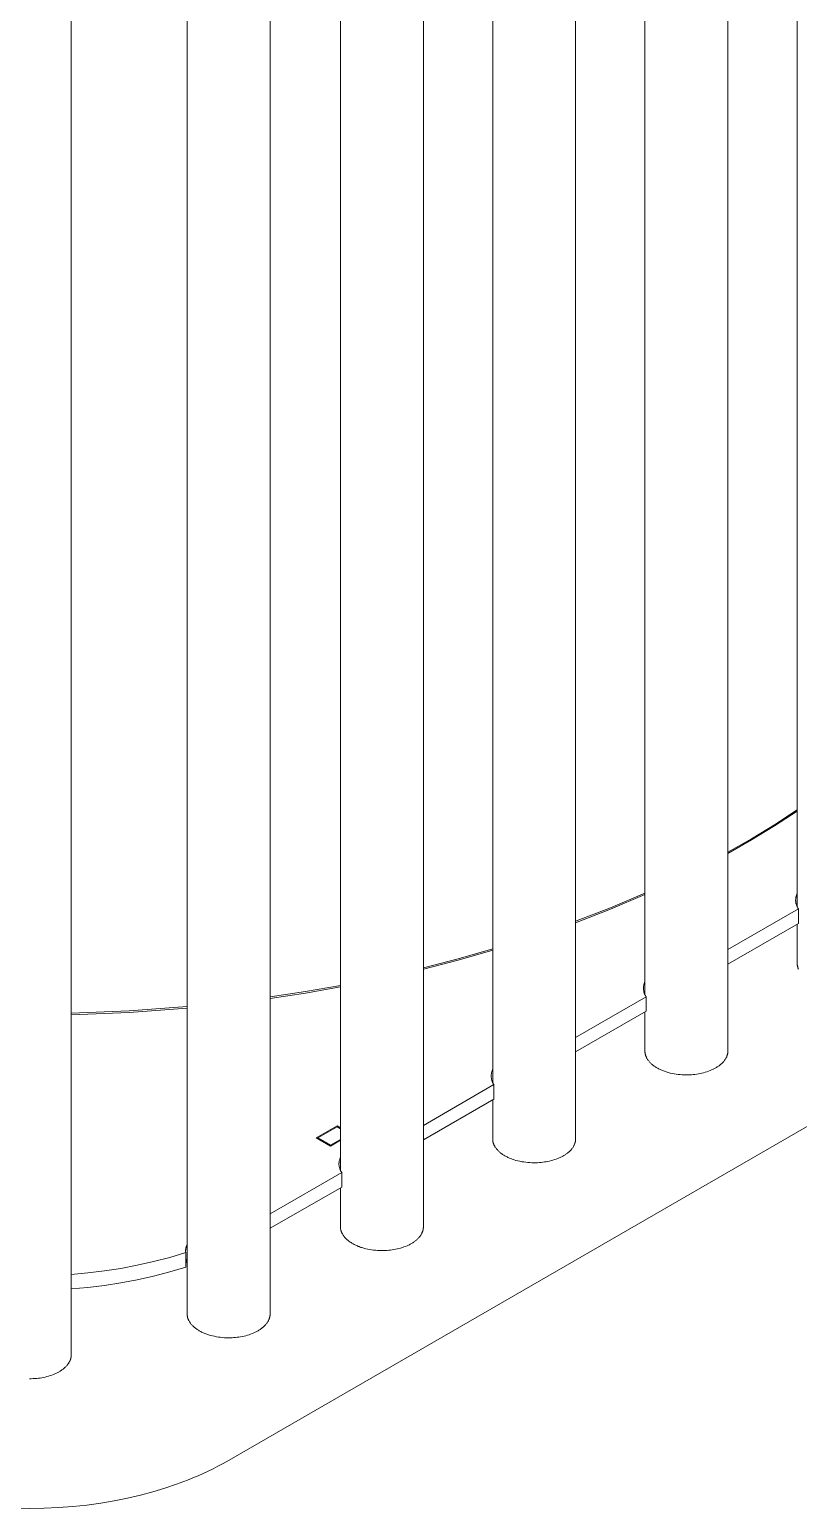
# Model space of a CAD drawing. Header units: millimetres. Extents: x 8434 to 10928, y 788 to 2545.
# Drawn here: x 10161.7 to 10270.6, y 1485.2 to 1694.9 of the extents above; entities that cross this region are included whole.
import ezdxf

# ---------------------------------------------------------------- set-up
doc = ezdxf.new("R2010")
doc.units = ezdxf.units.MM
doc.layers.add('ZANO_R', color=7, linetype='Continuous', lineweight=0)

msp = doc.modelspace()

# ---------------------------------------------------------------- linework, layer by layer
at = {"layer": 'ZANO_R'}
for p, q in [((10270.43, 1570.53), (10270.43, 2002.72)), ((10260.62, 1997.05), (10260.62, 1550.09)), ((10248.86, 1558.08), (10248.86, 1990.27)), ((10239.05, 1984.6), (10239.05, 1537.63)), ((10227.3, 1545.63), (10227.3, 1977.81)), ((10217.48, 1972.15), (10217.48, 1525.18)), ((10205.73, 1533.18), (10205.73, 1965.36)), ((10195.76, 1959.77), (10195.76, 1512.82)), ((10184.01, 1512.82), (10184.01, 1955.45)), ((10167.6, 1952.79), (10167.6, 1507.02)), ((10189.62, 1491.92), (10351.12, 1585.16)), ((10267.22, 1582.15), (10270.43, 1584.24)), ((10270.43, 1584.08), (10267.22, 1581.99)), ((10263.95, 1580.16), (10267.22, 1582.15)), ((10267.22, 1581.99), (10263.95, 1579.99)), ((10260.62, 1578.26), (10263.95, 1580.16)), ((10263.95, 1579.99), (10260.62, 1578.09)), ((10243.99, 1570.38), (10248.86, 1572.44)), ((10248.86, 1572.26), (10243.99, 1570.19)), ((10270.32, 1572.09), (10270.3, 1572.02)), ((10270.35, 1572.16), (10270.32, 1572.09)), ((10270.37, 1572.23), (10270.35, 1572.16)), ((10270.4, 1572.3), (10270.37, 1572.23)), ((10270.43, 1572.36), (10270.4, 1572.3)), ((10239.05, 1568.46), (10243.99, 1570.38)), ((10243.99, 1570.19), (10239.05, 1568.27)), ((10270.61, 1570.22), (10260.62, 1564.45)), ((10270.23, 1571.59), (10270.22, 1571.52)), ((10270.22, 1571.52), (10270.22, 1571.45)), ((10270.22, 1571.45), (10270.22, 1571.38)), ((10270.22, 1571.38), (10270.23, 1571.3)), ((10270.24, 1571.74), (10270.23, 1571.67)), ((10270.23, 1571.67), (10270.23, 1571.59)), ((10270.23, 1571.3), (10270.23, 1571.23)), ((10270.23, 1571.23), (10270.24, 1571.16)), ((10270.25, 1571.81), (10270.24, 1571.74)), ((10270.24, 1571.16), (10270.25, 1571.09)), ((10270.27, 1571.88), (10270.25, 1571.81)), ((10270.25, 1571.09), (10270.27, 1571.01)), ((10270.28, 1571.95), (10270.27, 1571.88)), ((10270.27, 1571.01), (10270.28, 1570.94)), ((10270.3, 1572.02), (10270.28, 1571.95)), ((10270.28, 1570.94), (10270.3, 1570.87)), ((10270.3, 1570.87), (10270.32, 1570.8)), ((10270.32, 1570.8), (10270.34, 1570.73)), ((10270.34, 1570.73), (10270.37, 1570.66)), ((10270.37, 1570.66), (10270.4, 1570.6)), ((10270.4, 1570.6), (10270.43, 1570.53)), ((10270.43, 1570.53), (10270.46, 1570.47)), ((10270.46, 1570.47), (10270.49, 1570.4)), ((10270.49, 1570.4), (10270.53, 1570.34)), ((10270.53, 1570.34), (10270.57, 1570.28)), ((10270.57, 1570.28), (10270.61, 1570.22)), ((10270.61, 1570.22), (10270.61, 1568.16)), ((10270.61, 1568.16), (10260.62, 1562.39)), ((10270.43, 1562.54), (10270.43, 1568.06)), ((10222.41, 1563.16), (10227.3, 1564.55)), ((10227.3, 1564.35), (10222.41, 1562.96)), ((10217.48, 1561.89), (10222.41, 1563.16)), ((10222.41, 1562.96), (10217.48, 1561.69)), ((10270.43, 1562.54), (10270.43, 1562.48)), ((10270.43, 1562.48), (10270.43, 1562.43)), ((10270.43, 1562.43), (10270.44, 1562.38)), ((10270.44, 1562.38), (10270.44, 1562.32)), ((10270.44, 1562.32), (10270.45, 1562.27)), ((10270.45, 1562.27), (10270.46, 1562.22)), ((10270.46, 1562.22), (10270.47, 1562.16)), ((10270.47, 1562.16), (10270.48, 1562.11)), ((10270.48, 1562.11), (10270.49, 1562.07)), ((10270.49, 1562.07), (10270.5, 1562.04)), ((10270.5, 1562.04), (10270.51, 1562)), ((10270.51, 1562), (10270.52, 1561.96)), ((10270.52, 1561.96), (10270.53, 1561.92)), ((10270.53, 1561.92), (10270.54, 1561.88)), ((10270.54, 1561.88), (10270.55, 1561.85)), ((10270.55, 1561.85), (10270.57, 1561.81)), ((10270.57, 1561.81), (10270.58, 1561.77)), ((10270.58, 1561.77), (10270.6, 1561.73)), ((10270.6, 1561.73), (10270.62, 1561.69)), ((10248.72, 1559.5), (10248.7, 1559.43)), ((10248.74, 1559.57), (10248.72, 1559.5)), ((10248.76, 1559.64), (10248.74, 1559.57)), ((10248.78, 1559.71), (10248.76, 1559.64)), ((10248.81, 1559.78), (10248.78, 1559.71)), ((10248.83, 1559.85), (10248.81, 1559.78)), ((10248.86, 1559.91), (10248.83, 1559.85)), ((10195.76, 1557.74), (10200.76, 1558.5)), ((10200.76, 1558.29), (10195.76, 1557.53)), ((10200.76, 1558.5), (10205.73, 1559.37)), ((10205.73, 1559.16), (10200.76, 1558.29)), ((10249.04, 1557.76), (10239.05, 1552)), ((10248.67, 1559.21), (10248.66, 1559.14)), ((10248.66, 1559.14), (10248.66, 1559.07)), ((10248.66, 1559.07), (10248.66, 1559)), ((10248.66, 1559), (10248.66, 1558.92)), ((10248.66, 1558.92), (10248.66, 1558.85)), ((10248.66, 1558.85), (10248.67, 1558.78)), ((10248.68, 1559.29), (10248.67, 1559.21)), ((10248.67, 1558.78), (10248.67, 1558.71)), ((10248.67, 1558.71), (10248.69, 1558.63)), ((10248.69, 1559.36), (10248.68, 1559.29)), ((10248.7, 1559.43), (10248.69, 1559.36)), ((10248.69, 1558.63), (10248.7, 1558.56)), ((10248.7, 1558.56), (10248.71, 1558.49)), ((10248.71, 1558.49), (10248.73, 1558.42)), ((10248.73, 1558.42), (10248.75, 1558.35)), ((10248.75, 1558.35), (10248.78, 1558.28)), ((10248.78, 1558.28), (10248.8, 1558.21)), ((10248.8, 1558.21), (10248.83, 1558.15)), ((10248.83, 1558.15), (10248.86, 1558.08)), ((10248.86, 1558.08), (10248.89, 1558.01)), ((10248.89, 1558.01), (10248.93, 1557.95)), ((10248.93, 1557.95), (10248.96, 1557.89)), ((10248.96, 1557.89), (10249, 1557.82)), ((10249, 1557.82), (10249.04, 1557.76)), ((10249.04, 1557.76), (10249.04, 1555.71)), ((10167.6, 1555.43), (10175.81, 1555.77)), ((10175.81, 1555.56), (10167.6, 1555.22)), ((10175.81, 1555.77), (10184.01, 1556.37)), ((10184.01, 1556.16), (10175.81, 1555.56)), ((10249.04, 1555.71), (10239.05, 1549.94)), ((10248.86, 1550.09), (10248.86, 1555.6)), ((10248.86, 1550.09), (10248.86, 1550.03)), ((10248.86, 1550.03), (10248.87, 1549.98)), ((10248.87, 1549.98), (10248.87, 1549.92)), ((10248.87, 1549.92), (10248.88, 1549.87)), ((10248.88, 1549.87), (10248.88, 1549.82)), ((10248.88, 1549.82), (10248.89, 1549.76)), ((10248.89, 1549.76), (10248.9, 1549.71)), ((10248.9, 1549.71), (10248.91, 1549.66)), ((10248.91, 1549.66), (10248.92, 1549.62)), ((10248.92, 1549.62), (10248.93, 1549.58)), ((10248.93, 1549.58), (10248.94, 1549.55)), ((10248.94, 1549.55), (10248.95, 1549.51)), ((10248.95, 1549.51), (10248.96, 1549.47)), ((10248.96, 1549.47), (10248.97, 1549.43)), ((10248.97, 1549.43), (10248.99, 1549.39)), ((10248.99, 1549.39), (10249, 1549.36)), ((10249, 1549.36), (10249.02, 1549.32)), ((10249.02, 1549.32), (10249.03, 1549.28)), ((10249.03, 1549.28), (10249.05, 1549.24)), ((10249.05, 1549.24), (10249.07, 1549.2)), ((10249.07, 1549.2), (10249.08, 1549.17)), ((10249.08, 1549.17), (10249.1, 1549.13)), ((10249.1, 1549.13), (10249.14, 1549.05)), ((10249.14, 1549.05), (10249.19, 1548.98)), ((10260.25, 1548.9), (10260.3, 1548.98)), ((10260.3, 1548.98), (10260.34, 1549.05)), ((10260.34, 1549.05), (10260.38, 1549.13)), ((10260.38, 1549.13), (10260.42, 1549.2)), ((10260.42, 1549.2), (10260.45, 1549.27)), ((10260.45, 1549.27), (10260.46, 1549.31)), ((10260.46, 1549.31), (10260.48, 1549.35)), ((10260.48, 1549.35), (10260.49, 1549.39)), ((10260.49, 1549.39), (10260.51, 1549.42)), ((10260.51, 1549.42), (10260.52, 1549.46)), ((10260.52, 1549.46), (10260.53, 1549.5)), ((10260.53, 1549.5), (10260.54, 1549.54)), ((10260.54, 1549.54), (10260.55, 1549.57)), ((10260.55, 1549.57), (10260.56, 1549.61)), ((10260.56, 1549.61), (10260.57, 1549.65)), ((10260.57, 1549.65), (10260.58, 1549.68)), ((10260.58, 1549.68), (10260.59, 1549.72)), ((10260.59, 1549.76), (10260.6, 1549.79)), ((10260.59, 1549.72), (10260.59, 1549.76)), ((10260.6, 1549.83), (10260.61, 1549.87)), ((10260.6, 1549.79), (10260.6, 1549.83)), ((10260.61, 1549.94), (10260.62, 1549.98)), ((10260.61, 1549.9), (10260.61, 1549.94)), ((10260.61, 1549.87), (10260.61, 1549.9)), ((10260.62, 1550.05), (10260.62, 1550.09)), ((10260.62, 1550.01), (10260.62, 1550.05)), ((10260.62, 1549.98), (10260.62, 1550.01)), ((10227.12, 1546.91), (10227.11, 1546.83)), ((10227.13, 1546.98), (10227.12, 1546.91)), ((10227.15, 1547.05), (10227.13, 1546.98)), ((10227.17, 1547.12), (10227.15, 1547.05)), ((10227.19, 1547.19), (10227.17, 1547.12)), ((10227.21, 1547.26), (10227.19, 1547.19)), ((10227.24, 1547.33), (10227.21, 1547.26)), ((10227.27, 1547.39), (10227.24, 1547.33)), ((10227.3, 1547.46), (10227.27, 1547.39)), ((10249.19, 1548.98), (10249.23, 1548.9)), ((10249.23, 1548.9), (10249.29, 1548.82)), ((10249.29, 1548.82), (10249.34, 1548.75)), ((10249.34, 1548.75), (10249.4, 1548.67)), ((10249.4, 1548.67), (10249.46, 1548.6)), ((10249.46, 1548.6), (10249.52, 1548.52)), ((10249.52, 1548.52), (10249.59, 1548.45)), ((10249.59, 1548.45), (10249.66, 1548.38)), ((10249.66, 1548.38), (10249.74, 1548.3)), ((10249.74, 1548.3), (10249.82, 1548.23)), ((10249.82, 1548.23), (10249.9, 1548.16)), ((10249.9, 1548.16), (10249.99, 1548.09)), ((10249.99, 1548.09), (10250.08, 1548.02)), ((10250.08, 1548.02), (10250.17, 1547.95)), ((10250.17, 1547.95), (10250.27, 1547.89)), ((10250.27, 1547.89), (10250.37, 1547.82)), ((10250.37, 1547.82), (10250.47, 1547.76)), ((10250.47, 1547.76), (10250.57, 1547.69)), ((10250.57, 1547.69), (10250.68, 1547.63)), ((10250.68, 1547.63), (10250.79, 1547.57)), ((10250.79, 1547.57), (10250.91, 1547.51)), ((10250.91, 1547.51), (10251.02, 1547.46)), ((10251.02, 1547.46), (10251.14, 1547.4)), ((10251.14, 1547.4), (10251.26, 1547.35)), ((10251.26, 1547.35), (10251.39, 1547.3)), ((10251.39, 1547.3), (10251.51, 1547.25)), ((10251.51, 1547.25), (10251.64, 1547.2)), ((10251.64, 1547.2), (10251.77, 1547.16)), ((10251.77, 1547.16), (10251.9, 1547.11)), ((10251.9, 1547.11), (10252.17, 1547.03)), ((10252.17, 1547.03), (10252.44, 1546.96)), ((10252.44, 1546.96), (10252.72, 1546.9)), ((10252.72, 1546.9), (10253, 1546.84)), ((10256.44, 1546.84), (10256.68, 1546.88)), ((10256.68, 1546.88), (10256.92, 1546.93)), ((10256.92, 1546.93), (10257.16, 1546.99)), ((10257.16, 1546.99), (10257.4, 1547.06)), ((10257.4, 1547.06), (10257.63, 1547.13)), ((10257.63, 1547.13), (10257.86, 1547.21)), ((10257.86, 1547.21), (10258.09, 1547.3)), ((10258.09, 1547.3), (10258.31, 1547.39)), ((10258.31, 1547.39), (10258.42, 1547.44)), ((10258.42, 1547.44), (10258.52, 1547.49)), ((10258.52, 1547.49), (10258.63, 1547.54)), ((10258.63, 1547.54), (10258.73, 1547.59)), ((10258.73, 1547.59), (10258.83, 1547.65)), ((10258.83, 1547.65), (10258.93, 1547.7)), ((10258.93, 1547.7), (10259.02, 1547.76)), ((10259.02, 1547.76), (10259.12, 1547.82)), ((10259.12, 1547.82), (10259.21, 1547.88)), ((10259.21, 1547.88), (10259.3, 1547.94)), ((10259.3, 1547.94), (10259.38, 1548)), ((10259.38, 1548), (10259.47, 1548.07)), ((10259.47, 1548.07), (10259.55, 1548.13)), ((10259.55, 1548.13), (10259.63, 1548.2)), ((10259.63, 1548.2), (10259.7, 1548.27)), ((10259.7, 1548.27), (10259.78, 1548.33)), ((10259.78, 1548.33), (10259.85, 1548.4)), ((10259.85, 1548.4), (10259.91, 1548.47)), ((10259.91, 1548.47), (10259.98, 1548.54)), ((10259.98, 1548.54), (10260.04, 1548.61)), ((10260.04, 1548.61), (10260.1, 1548.69)), ((10260.1, 1548.69), (10260.15, 1548.76)), ((10260.15, 1548.76), (10260.2, 1548.83)), ((10260.2, 1548.83), (10260.25, 1548.9)), ((10227.47, 1545.31), (10217.48, 1539.54)), ((10227.1, 1546.76), (10227.09, 1546.69)), ((10227.09, 1546.69), (10227.09, 1546.62)), ((10227.09, 1546.62), (10227.09, 1546.54)), ((10227.09, 1546.54), (10227.09, 1546.47)), ((10227.09, 1546.47), (10227.09, 1546.4)), ((10227.09, 1546.4), (10227.1, 1546.33)), ((10227.11, 1546.83), (10227.1, 1546.76)), ((10227.1, 1546.33), (10227.11, 1546.25)), ((10227.11, 1546.25), (10227.12, 1546.18)), ((10227.12, 1546.18), (10227.13, 1546.11)), ((10227.13, 1546.11), (10227.15, 1546.04)), ((10227.15, 1546.04), (10227.17, 1545.97)), ((10227.17, 1545.97), (10227.19, 1545.9)), ((10227.19, 1545.9), (10227.21, 1545.83)), ((10227.21, 1545.83), (10227.23, 1545.76)), ((10227.23, 1545.76), (10227.26, 1545.69)), ((10227.26, 1545.69), (10227.29, 1545.63)), ((10227.29, 1545.63), (10227.32, 1545.56)), ((10227.32, 1545.56), (10227.36, 1545.5)), ((10227.36, 1545.5), (10227.39, 1545.43)), ((10227.39, 1545.43), (10227.43, 1545.37)), ((10227.43, 1545.37), (10227.47, 1545.31)), ((10227.47, 1545.31), (10227.47, 1543.25)), ((10253, 1546.84), (10253.28, 1546.8)), ((10253.28, 1546.8), (10253.57, 1546.76)), ((10253.57, 1546.76), (10253.85, 1546.73)), ((10253.85, 1546.73), (10254.13, 1546.71)), ((10254.13, 1546.71), (10254.41, 1546.7)), ((10254.41, 1546.7), (10254.68, 1546.69)), ((10254.68, 1546.69), (10254.96, 1546.69)), ((10254.96, 1546.69), (10255.22, 1546.7)), ((10255.22, 1546.7), (10255.48, 1546.72)), ((10255.48, 1546.72), (10255.72, 1546.74)), ((10255.72, 1546.74), (10255.96, 1546.77)), ((10255.96, 1546.77), (10256.2, 1546.8)), ((10256.2, 1546.8), (10256.44, 1546.84)), ((10227.47, 1543.25), (10217.48, 1537.49)), ((10227.3, 1537.63), (10227.3, 1543.15)), ((10205.25, 1539.48), (10202.28, 1537.76)), ((10202.52, 1537.76), (10205.25, 1539.34)), ((10205.25, 1539.48), (10205.25, 1539.34)), ((10205.73, 1539.2), (10205.25, 1539.48)), ((10205.25, 1539.34), (10205.73, 1539.06)), ((10202.28, 1537.76), (10204.3, 1536.6)), ((10202.52, 1537.76), (10204.3, 1536.73)), ((10202.52, 1537.62), (10202.52, 1537.76)), ((10204.3, 1536.73), (10205.73, 1537.56)), ((10204.3, 1536.6), (10205.73, 1537.42)), ((10204.3, 1536.6), (10204.3, 1536.73)), ((10227.3, 1537.63), (10227.3, 1537.58)), ((10227.3, 1537.58), (10227.3, 1537.53)), ((10227.3, 1537.53), (10227.3, 1537.47)), ((10227.3, 1537.47), (10227.31, 1537.42)), ((10227.31, 1537.42), (10227.31, 1537.36)), ((10227.31, 1537.36), (10227.32, 1537.31)), ((10227.32, 1537.31), (10227.33, 1537.26)), ((10227.33, 1537.26), (10227.34, 1537.21)), ((10227.34, 1537.21), (10227.35, 1537.17)), ((10227.35, 1537.17), (10227.36, 1537.13)), ((10227.36, 1537.13), (10227.37, 1537.09)), ((10227.37, 1537.09), (10227.38, 1537.06)), ((10227.38, 1537.06), (10227.39, 1537.02)), ((10227.39, 1537.02), (10227.41, 1536.98)), ((10227.41, 1536.98), (10227.42, 1536.94)), ((10227.42, 1536.94), (10227.43, 1536.9)), ((10227.43, 1536.9), (10227.45, 1536.87)), ((10227.45, 1536.87), (10227.46, 1536.83)), ((10227.46, 1536.83), (10227.48, 1536.79)), ((10227.48, 1536.79), (10227.5, 1536.75)), ((10227.5, 1536.75), (10227.52, 1536.71)), ((10227.52, 1536.71), (10227.53, 1536.68)), ((10227.53, 1536.68), (10227.58, 1536.6)), ((10227.58, 1536.6), (10227.62, 1536.52)), ((10227.62, 1536.52), (10227.67, 1536.45)), ((10227.67, 1536.45), (10227.72, 1536.37)), ((10238.64, 1536.38), (10238.68, 1536.45)), ((10238.68, 1536.45), (10238.73, 1536.53)), ((10238.73, 1536.53), (10238.77, 1536.6)), ((10238.77, 1536.6), (10238.81, 1536.67)), ((10238.81, 1536.67), (10238.85, 1536.75)), ((10238.85, 1536.75), (10238.88, 1536.82)), ((10238.88, 1536.82), (10238.9, 1536.86)), ((10238.9, 1536.86), (10238.91, 1536.9)), ((10238.91, 1536.9), (10238.93, 1536.93)), ((10238.93, 1536.93), (10238.94, 1536.97)), ((10238.94, 1536.97), (10238.95, 1537.01)), ((10238.95, 1537.01), (10238.96, 1537.05)), ((10238.96, 1537.05), (10238.97, 1537.08)), ((10238.97, 1537.08), (10238.98, 1537.12)), ((10238.98, 1537.12), (10238.99, 1537.16)), ((10238.99, 1537.16), (10239, 1537.19)), ((10239, 1537.19), (10239.01, 1537.23)), ((10239.01, 1537.23), (10239.02, 1537.27)), ((10239.02, 1537.31), (10239.03, 1537.34)), ((10239.02, 1537.27), (10239.02, 1537.31)), ((10239.03, 1537.34), (10239.04, 1537.38)), ((10239.04, 1537.45), (10239.05, 1537.49)), ((10239.04, 1537.42), (10239.04, 1537.45)), ((10239.04, 1537.38), (10239.04, 1537.42)), ((10239.05, 1537.6), (10239.05, 1537.63)), ((10239.05, 1537.56), (10239.05, 1537.6)), ((10239.05, 1537.52), (10239.05, 1537.56)), ((10239.05, 1537.49), (10239.05, 1537.52)), ((10205.54, 1534.38), (10205.53, 1534.31)), ((10205.53, 1534.31), (10205.53, 1534.24)), ((10205.55, 1534.45), (10205.54, 1534.38)), ((10205.57, 1534.53), (10205.55, 1534.45)), ((10205.58, 1534.6), (10205.57, 1534.53)), ((10205.6, 1534.67), (10205.58, 1534.6)), ((10205.62, 1534.74), (10205.6, 1534.67)), ((10205.64, 1534.81), (10205.62, 1534.74)), ((10205.67, 1534.88), (10205.64, 1534.81)), ((10205.7, 1534.94), (10205.67, 1534.88)), ((10205.73, 1535.01), (10205.7, 1534.94)), ((10227.72, 1536.37), (10227.77, 1536.3)), ((10227.77, 1536.3), (10227.83, 1536.22)), ((10227.83, 1536.22), (10227.89, 1536.15)), ((10227.89, 1536.15), (10227.96, 1536.07)), ((10227.96, 1536.07), (10228.03, 1536)), ((10228.03, 1536), (10228.1, 1535.92)), ((10228.1, 1535.92), (10228.17, 1535.85)), ((10228.17, 1535.85), (10228.25, 1535.78)), ((10228.25, 1535.78), (10228.33, 1535.71)), ((10228.33, 1535.71), (10228.42, 1535.64)), ((10228.42, 1535.64), (10228.51, 1535.57)), ((10228.51, 1535.57), (10228.6, 1535.5)), ((10228.6, 1535.5), (10228.7, 1535.43)), ((10228.7, 1535.43), (10228.8, 1535.37)), ((10228.8, 1535.37), (10228.9, 1535.3)), ((10228.9, 1535.3), (10229.01, 1535.24)), ((10229.01, 1535.24), (10229.11, 1535.18)), ((10229.11, 1535.18), (10229.23, 1535.12)), ((10229.23, 1535.12), (10229.34, 1535.06)), ((10229.34, 1535.06), (10229.46, 1535.01)), ((10229.46, 1535.01), (10229.57, 1534.95)), ((10229.57, 1534.95), (10229.7, 1534.9)), ((10229.7, 1534.9), (10229.82, 1534.85)), ((10229.82, 1534.85), (10229.95, 1534.8)), ((10229.95, 1534.8), (10230.07, 1534.75)), ((10230.07, 1534.75), (10230.2, 1534.7)), ((10230.2, 1534.7), (10230.34, 1534.66)), ((10230.34, 1534.66), (10230.6, 1534.58)), ((10230.6, 1534.58), (10230.88, 1534.51)), ((10230.88, 1534.51), (10231.15, 1534.45)), ((10231.15, 1534.45), (10231.43, 1534.39)), ((10231.43, 1534.39), (10231.72, 1534.35)), ((10231.72, 1534.35), (10232, 1534.31)), ((10232, 1534.31), (10232.28, 1534.28)), ((10234.15, 1534.29), (10234.39, 1534.31)), ((10234.39, 1534.31), (10234.63, 1534.35)), ((10234.63, 1534.35), (10234.87, 1534.38)), ((10234.87, 1534.38), (10235.11, 1534.43)), ((10235.11, 1534.43), (10235.35, 1534.48)), ((10235.35, 1534.48), (10235.59, 1534.54)), ((10235.59, 1534.54), (10235.83, 1534.61)), ((10235.83, 1534.61), (10236.06, 1534.68)), ((10236.06, 1534.68), (10236.29, 1534.76)), ((10236.29, 1534.76), (10236.52, 1534.84)), ((10236.52, 1534.84), (10236.74, 1534.94)), ((10236.74, 1534.94), (10236.85, 1534.98)), ((10236.85, 1534.98), (10236.95, 1535.03)), ((10236.95, 1535.03), (10237.06, 1535.09)), ((10237.06, 1535.09), (10237.16, 1535.14)), ((10237.16, 1535.14), (10237.26, 1535.19)), ((10237.26, 1535.19), (10237.36, 1535.25)), ((10237.36, 1535.25), (10237.46, 1535.31)), ((10237.46, 1535.31), (10237.55, 1535.37)), ((10237.55, 1535.37), (10237.64, 1535.43)), ((10237.64, 1535.43), (10237.73, 1535.49)), ((10237.73, 1535.49), (10237.82, 1535.55)), ((10237.82, 1535.55), (10237.9, 1535.62)), ((10237.9, 1535.62), (10237.98, 1535.68)), ((10237.98, 1535.68), (10238.06, 1535.75)), ((10238.06, 1535.75), (10238.14, 1535.81)), ((10238.14, 1535.81), (10238.21, 1535.88)), ((10238.21, 1535.88), (10238.28, 1535.95)), ((10238.28, 1535.95), (10238.35, 1536.02)), ((10238.35, 1536.02), (10238.41, 1536.09)), ((10238.41, 1536.09), (10238.47, 1536.16)), ((10238.47, 1536.16), (10238.53, 1536.23)), ((10238.53, 1536.23), (10238.58, 1536.31)), ((10238.58, 1536.31), (10238.64, 1536.38)), ((10205.91, 1532.86), (10195.76, 1527)), ((10205.53, 1534.24), (10205.52, 1534.17)), ((10205.52, 1534.17), (10205.52, 1534.09)), ((10205.52, 1534.09), (10205.52, 1534.02)), ((10205.52, 1534.02), (10205.52, 1533.95)), ((10205.52, 1533.95), (10205.53, 1533.87)), ((10205.53, 1533.87), (10205.54, 1533.8)), ((10205.54, 1533.8), (10205.55, 1533.73)), ((10205.55, 1533.73), (10205.56, 1533.66)), ((10205.56, 1533.66), (10205.58, 1533.59)), ((10205.58, 1533.59), (10205.6, 1533.52)), ((10205.6, 1533.52), (10205.62, 1533.45)), ((10205.62, 1533.45), (10205.64, 1533.38)), ((10205.64, 1533.38), (10205.67, 1533.31)), ((10205.67, 1533.31), (10205.69, 1533.24)), ((10205.69, 1533.24), (10205.72, 1533.17)), ((10205.72, 1533.17), (10205.76, 1533.11)), ((10205.76, 1533.11), (10205.79, 1533.04)), ((10205.79, 1533.04), (10205.83, 1532.98)), ((10205.83, 1532.98), (10205.87, 1532.92)), ((10205.87, 1532.92), (10205.91, 1532.86)), ((10205.91, 1532.86), (10205.91, 1530.8)), ((10232.28, 1534.28), (10232.56, 1534.26)), ((10232.56, 1534.26), (10232.84, 1534.25)), ((10232.84, 1534.25), (10233.12, 1534.24)), ((10233.12, 1534.24), (10233.39, 1534.24)), ((10233.39, 1534.24), (10233.65, 1534.25)), ((10233.65, 1534.25), (10233.91, 1534.27)), ((10233.91, 1534.27), (10234.15, 1534.29)), ((10205.91, 1530.8), (10195.76, 1524.95)), ((10205.73, 1525.18), (10205.73, 1530.7)), ((10205.73, 1525.18), (10205.73, 1525.13)), ((10205.73, 1525.13), (10205.73, 1525.07)), ((10205.73, 1525.07), (10205.74, 1525.02)), ((10205.74, 1525.02), (10205.74, 1524.97)), ((10205.74, 1524.97), (10205.75, 1524.91)), ((10205.75, 1524.91), (10205.76, 1524.86)), ((10205.76, 1524.86), (10205.76, 1524.81)), ((10205.76, 1524.81), (10205.78, 1524.75)), ((10205.78, 1524.75), (10205.78, 1524.72)), ((10205.78, 1524.72), (10205.79, 1524.68)), ((10205.79, 1524.68), (10205.8, 1524.64)), ((10205.8, 1524.64), (10205.81, 1524.6)), ((10205.81, 1524.6), (10205.83, 1524.57)), ((10205.83, 1524.57), (10205.84, 1524.53)), ((10205.84, 1524.53), (10205.85, 1524.49)), ((10205.85, 1524.49), (10205.87, 1524.45)), ((10205.87, 1524.45), (10205.88, 1524.41)), ((10205.88, 1524.41), (10205.9, 1524.38)), ((10205.9, 1524.38), (10205.91, 1524.34)), ((10205.91, 1524.34), (10205.93, 1524.3)), ((10205.93, 1524.3), (10205.95, 1524.26)), ((10205.95, 1524.26), (10205.97, 1524.22)), ((10205.97, 1524.22), (10206.01, 1524.15)), ((10206.01, 1524.15), (10206.05, 1524.07)), ((10206.05, 1524.07), (10206.1, 1524)), ((10206.1, 1524), (10206.15, 1523.92)), ((10206.15, 1523.92), (10206.2, 1523.84)), ((10206.2, 1523.84), (10206.26, 1523.77)), ((10216.96, 1523.78), (10217.02, 1523.85)), ((10217.02, 1523.85), (10217.07, 1523.93)), ((10217.07, 1523.93), (10217.12, 1524)), ((10217.12, 1524), (10217.16, 1524.07)), ((10217.16, 1524.07), (10217.2, 1524.15)), ((10217.2, 1524.15), (10217.24, 1524.22)), ((10217.24, 1524.22), (10217.28, 1524.3)), ((10217.28, 1524.3), (10217.31, 1524.37)), ((10217.31, 1524.37), (10217.33, 1524.41)), ((10217.33, 1524.41), (10217.34, 1524.45)), ((10217.34, 1524.45), (10217.36, 1524.48)), ((10217.36, 1524.48), (10217.37, 1524.52)), ((10217.37, 1524.52), (10217.38, 1524.56)), ((10217.38, 1524.56), (10217.4, 1524.59)), ((10217.4, 1524.59), (10217.41, 1524.63)), ((10217.41, 1524.63), (10217.42, 1524.67)), ((10217.42, 1524.67), (10217.43, 1524.71)), ((10217.43, 1524.74), (10217.44, 1524.78)), ((10217.43, 1524.71), (10217.43, 1524.74)), ((10217.44, 1524.78), (10217.45, 1524.82)), ((10217.45, 1524.82), (10217.46, 1524.85)), ((10217.46, 1524.89), (10217.47, 1524.93)), ((10217.46, 1524.85), (10217.46, 1524.89)), ((10217.47, 1524.96), (10217.48, 1525)), ((10217.47, 1524.93), (10217.47, 1524.96)), ((10217.48, 1525.15), (10217.48, 1525.18)), ((10217.48, 1525.11), (10217.48, 1525.15)), ((10217.48, 1525.07), (10217.48, 1525.11)), ((10217.48, 1525.04), (10217.48, 1525.07)), ((10217.48, 1525), (10217.48, 1525.04)), ((10183.81, 1521.95), (10183.8, 1521.88)), ((10183.8, 1521.88), (10183.8, 1521.8)), ((10183.8, 1521.8), (10183.8, 1521.73)), ((10183.8, 1521.73), (10183.8, 1521.66)), ((10183.82, 1522.02), (10183.81, 1521.95)), ((10183.83, 1522.09), (10183.82, 1522.02)), ((10183.84, 1522.17), (10183.83, 1522.09)), ((10183.86, 1522.24), (10183.84, 1522.17)), ((10183.88, 1522.31), (10183.86, 1522.24)), ((10183.9, 1522.38), (10183.88, 1522.31)), ((10183.92, 1522.45), (10183.9, 1522.38)), ((10183.95, 1522.52), (10183.92, 1522.45)), ((10183.98, 1522.58), (10183.95, 1522.52)), ((10184.01, 1522.65), (10183.98, 1522.58)), ((10206.26, 1523.77), (10206.32, 1523.69)), ((10206.32, 1523.69), (10206.39, 1523.62)), ((10206.39, 1523.62), (10206.46, 1523.54)), ((10206.46, 1523.54), (10206.53, 1523.47)), ((10206.53, 1523.47), (10206.61, 1523.4)), ((10206.61, 1523.4), (10206.68, 1523.33)), ((10206.68, 1523.33), (10206.77, 1523.26)), ((10206.77, 1523.26), (10206.85, 1523.19)), ((10206.85, 1523.19), (10206.94, 1523.12)), ((10206.94, 1523.12), (10207.04, 1523.05)), ((10207.04, 1523.05), (10207.13, 1522.98)), ((10207.13, 1522.98), (10207.23, 1522.92)), ((10207.23, 1522.92), (10207.33, 1522.85)), ((10207.33, 1522.85), (10207.44, 1522.79)), ((10207.44, 1522.79), (10207.55, 1522.73)), ((10207.55, 1522.73), (10207.66, 1522.67)), ((10207.66, 1522.67), (10207.77, 1522.61)), ((10207.77, 1522.61), (10207.89, 1522.55)), ((10207.89, 1522.55), (10208.01, 1522.5)), ((10208.01, 1522.5), (10208.13, 1522.45)), ((10208.13, 1522.45), (10208.25, 1522.39)), ((10208.25, 1522.39), (10208.38, 1522.35)), ((10208.38, 1522.35), (10208.51, 1522.3)), ((10208.51, 1522.3), (10208.64, 1522.25)), ((10208.64, 1522.25), (10208.77, 1522.21)), ((10208.77, 1522.21), (10209.04, 1522.13)), ((10209.04, 1522.13), (10209.31, 1522.06)), ((10209.31, 1522.06), (10209.59, 1521.99)), ((10209.59, 1521.99), (10209.87, 1521.94)), ((10209.87, 1521.94), (10210.15, 1521.89)), ((10210.15, 1521.89), (10210.43, 1521.86)), ((10210.43, 1521.86), (10210.71, 1521.83)), ((10210.71, 1521.83), (10210.99, 1521.81)), ((10210.99, 1521.81), (10211.27, 1521.79)), ((10211.27, 1521.79), (10211.55, 1521.79)), ((10211.55, 1521.79), (10211.82, 1521.79)), ((10211.82, 1521.79), (10212.09, 1521.8)), ((10212.09, 1521.8), (10212.35, 1521.81)), ((10212.35, 1521.81), (10212.58, 1521.83)), ((10212.58, 1521.83), (10212.82, 1521.86)), ((10212.82, 1521.86), (10213.06, 1521.89)), ((10213.06, 1521.89), (10213.3, 1521.93)), ((10213.3, 1521.93), (10213.54, 1521.98)), ((10213.54, 1521.98), (10213.79, 1522.03)), ((10213.79, 1522.03), (10214.02, 1522.09)), ((10214.02, 1522.09), (10214.26, 1522.15)), ((10214.26, 1522.15), (10214.5, 1522.23)), ((10214.5, 1522.23), (10214.73, 1522.31)), ((10214.73, 1522.31), (10214.95, 1522.39)), ((10214.95, 1522.39), (10215.17, 1522.48)), ((10215.17, 1522.48), (10215.28, 1522.53)), ((10215.28, 1522.53), (10215.39, 1522.58)), ((10215.39, 1522.58), (10215.49, 1522.63)), ((10215.49, 1522.63), (10215.59, 1522.69)), ((10215.59, 1522.69), (10215.69, 1522.74)), ((10215.69, 1522.74), (10215.79, 1522.8)), ((10215.79, 1522.8), (10215.89, 1522.86)), ((10215.89, 1522.86), (10215.98, 1522.91)), ((10215.98, 1522.91), (10216.07, 1522.98)), ((10216.07, 1522.98), (10216.16, 1523.04)), ((10216.16, 1523.04), (10216.25, 1523.1)), ((10216.25, 1523.1), (10216.33, 1523.16)), ((10216.33, 1523.16), (10216.41, 1523.23)), ((10216.41, 1523.23), (10216.49, 1523.29)), ((10216.49, 1523.29), (10216.57, 1523.36)), ((10216.57, 1523.36), (10216.64, 1523.43)), ((10216.64, 1523.43), (10216.71, 1523.5)), ((10216.71, 1523.5), (10216.78, 1523.57)), ((10216.78, 1523.57), (10216.84, 1523.64)), ((10216.84, 1523.64), (10216.9, 1523.71)), ((10216.9, 1523.71), (10216.96, 1523.78)), ((10176.95, 1519.72), (10174.63, 1519.27)), ((10179.26, 1520.24), (10176.95, 1519.72)), ((10181.55, 1520.83), (10179.26, 1520.24)), ((10183.81, 1521.51), (10181.55, 1520.83)), ((10183.8, 1521.66), (10183.81, 1521.58)), ((10183.81, 1521.58), (10183.81, 1521.51)), ((10183.81, 1519.45), (10183.81, 1521.51)), ((10183.82, 1519.98), (10183.81, 1519.91)), ((10183.83, 1520.05), (10183.82, 1519.98)), ((10183.85, 1520.12), (10183.83, 1520.05)), ((10183.86, 1520.19), (10183.85, 1520.12)), ((10183.88, 1520.26), (10183.86, 1520.19)), ((10183.9, 1520.33), (10183.88, 1520.26)), ((10183.93, 1520.39), (10183.9, 1520.33)), ((10183.95, 1520.46), (10183.93, 1520.39)), ((10183.98, 1520.53), (10183.95, 1520.46)), ((10184.01, 1520.59), (10183.98, 1520.53)), ((10169.95, 1518.62), (10167.6, 1518.41)), ((10172.3, 1518.91), (10169.95, 1518.62)), ((10174.63, 1519.27), (10172.3, 1518.91)), ((10176.95, 1517.66), (10174.63, 1517.22)), ((10179.26, 1518.18), (10176.95, 1517.66)), ((10181.55, 1518.78), (10179.26, 1518.18)), ((10183.81, 1519.45), (10181.55, 1518.78)), ((10169.95, 1516.56), (10167.6, 1516.36)), ((10172.3, 1516.85), (10169.95, 1516.56)), ((10174.63, 1517.22), (10172.3, 1516.85)), ((10184.01, 1512.82), (10184.01, 1512.77)), ((10184.01, 1512.77), (10184.01, 1512.72)), ((10184.01, 1512.72), (10184.02, 1512.66)), ((10184.02, 1512.66), (10184.02, 1512.61)), ((10184.02, 1512.61), (10184.03, 1512.55)), ((10184.03, 1512.55), (10184.04, 1512.5)), ((10184.04, 1512.5), (10184.05, 1512.45)), ((10184.05, 1512.45), (10184.06, 1512.4)), ((10184.06, 1512.4), (10184.06, 1512.36)), ((10184.06, 1512.36), (10184.07, 1512.32)), ((10184.07, 1512.32), (10184.08, 1512.28)), ((10184.08, 1512.28), (10184.09, 1512.25)), ((10184.09, 1512.25), (10184.11, 1512.21)), ((10184.11, 1512.21), (10184.12, 1512.17)), ((10184.12, 1512.17), (10184.13, 1512.13)), ((10184.13, 1512.13), (10184.15, 1512.09)), ((10184.15, 1512.09), (10184.16, 1512.06)), ((10184.16, 1512.06), (10184.18, 1512.02)), ((10184.18, 1512.02), (10184.19, 1511.98)), ((10184.19, 1511.98), (10184.21, 1511.94)), ((10184.21, 1511.94), (10184.23, 1511.9)), ((10184.23, 1511.9), (10184.25, 1511.87)), ((10184.25, 1511.87), (10184.29, 1511.79)), ((10184.29, 1511.79), (10184.33, 1511.71)), ((10184.33, 1511.71), (10184.38, 1511.64)), ((10184.38, 1511.64), (10184.43, 1511.56)), ((10184.43, 1511.56), (10184.48, 1511.49)), ((10184.48, 1511.49), (10184.54, 1511.41)), ((10184.54, 1511.41), (10184.6, 1511.34)), ((10184.6, 1511.34), (10184.67, 1511.26)), ((10184.67, 1511.26), (10184.74, 1511.19)), ((10195.06, 1511.21), (10195.12, 1511.28)), ((10195.12, 1511.28), (10195.18, 1511.35)), ((10195.18, 1511.35), (10195.24, 1511.42)), ((10195.24, 1511.42), (10195.3, 1511.5)), ((10195.3, 1511.5), (10195.35, 1511.57)), ((10195.35, 1511.57), (10195.4, 1511.64)), ((10195.4, 1511.64), (10195.44, 1511.72)), ((10195.44, 1511.72), (10195.49, 1511.79)), ((10195.49, 1511.79), (10195.52, 1511.86)), ((10195.52, 1511.86), (10195.56, 1511.94)), ((10195.56, 1511.94), (10195.59, 1512.01)), ((10195.59, 1512.01), (10195.61, 1512.05)), ((10195.61, 1512.05), (10195.62, 1512.09)), ((10195.62, 1512.09), (10195.64, 1512.12)), ((10195.64, 1512.12), (10195.65, 1512.16)), ((10195.65, 1512.16), (10195.66, 1512.2)), ((10195.66, 1512.2), (10195.68, 1512.24)), ((10195.68, 1512.24), (10195.69, 1512.27)), ((10195.69, 1512.27), (10195.7, 1512.31)), ((10195.7, 1512.31), (10195.71, 1512.35)), ((10195.71, 1512.35), (10195.72, 1512.38)), ((10195.72, 1512.42), (10195.73, 1512.46)), ((10195.72, 1512.38), (10195.72, 1512.42)), ((10195.73, 1512.46), (10195.74, 1512.5)), ((10195.74, 1512.53), (10195.75, 1512.57)), ((10195.74, 1512.5), (10195.74, 1512.53)), ((10195.75, 1512.61), (10195.76, 1512.64)), ((10195.75, 1512.57), (10195.75, 1512.61)), ((10195.76, 1512.79), (10195.76, 1512.82)), ((10195.76, 1512.75), (10195.76, 1512.79)), ((10195.76, 1512.71), (10195.76, 1512.75)), ((10195.76, 1512.68), (10195.76, 1512.71)), ((10195.76, 1512.64), (10195.76, 1512.68)), ((10184.74, 1511.19), (10184.81, 1511.11)), ((10184.81, 1511.11), (10184.89, 1511.04)), ((10184.89, 1511.04), (10184.96, 1510.97)), ((10184.96, 1510.97), (10185.05, 1510.9)), ((10185.05, 1510.9), (10185.13, 1510.83)), ((10185.13, 1510.83), (10185.22, 1510.76)), ((10185.22, 1510.76), (10185.32, 1510.69)), ((10185.32, 1510.69), (10185.41, 1510.62)), ((10185.41, 1510.62), (10185.51, 1510.56)), ((10185.51, 1510.56), (10185.61, 1510.49)), ((10185.61, 1510.49), (10185.72, 1510.43)), ((10185.72, 1510.43), (10185.83, 1510.37)), ((10185.83, 1510.37), (10185.94, 1510.31)), ((10185.94, 1510.31), (10186.05, 1510.25)), ((10186.05, 1510.25), (10186.17, 1510.19)), ((10186.17, 1510.19), (10186.29, 1510.14)), ((10186.29, 1510.14), (10186.41, 1510.09)), ((10186.41, 1510.09), (10186.53, 1510.04)), ((10186.53, 1510.04), (10186.66, 1509.99)), ((10186.66, 1509.99), (10186.79, 1509.94)), ((10186.79, 1509.94), (10186.92, 1509.89)), ((10186.92, 1509.89), (10187.05, 1509.85)), ((10187.05, 1509.85), (10187.32, 1509.77)), ((10187.32, 1509.77), (10187.59, 1509.7)), ((10187.59, 1509.7), (10187.87, 1509.64)), ((10187.87, 1509.64), (10188.15, 1509.58)), ((10188.15, 1509.58), (10188.43, 1509.54)), ((10188.43, 1509.54), (10188.71, 1509.5)), ((10188.71, 1509.5), (10188.99, 1509.47)), ((10188.99, 1509.47), (10189.28, 1509.45)), ((10189.28, 1509.45), (10189.55, 1509.43)), ((10189.55, 1509.43), (10189.83, 1509.43)), ((10189.83, 1509.43), (10190.1, 1509.43)), ((10190.1, 1509.43), (10190.37, 1509.44)), ((10190.37, 1509.44), (10190.63, 1509.46)), ((10190.63, 1509.46), (10190.86, 1509.48)), ((10190.86, 1509.48), (10191.1, 1509.5)), ((10191.1, 1509.5), (10191.34, 1509.54)), ((10191.34, 1509.54), (10191.58, 1509.57)), ((10191.58, 1509.57), (10191.83, 1509.62)), ((10191.83, 1509.62), (10192.07, 1509.67)), ((10192.07, 1509.67), (10192.31, 1509.73)), ((10192.31, 1509.73), (10192.54, 1509.8)), ((10192.54, 1509.8), (10192.78, 1509.87)), ((10192.78, 1509.87), (10193.01, 1509.95)), ((10193.01, 1509.95), (10193.23, 1510.03)), ((10193.23, 1510.03), (10193.45, 1510.13)), ((10193.45, 1510.13), (10193.56, 1510.17)), ((10193.56, 1510.17), (10193.67, 1510.22)), ((10193.67, 1510.22), (10193.77, 1510.28)), ((10193.77, 1510.28), (10193.87, 1510.33)), ((10193.87, 1510.33), (10193.97, 1510.38)), ((10193.97, 1510.38), (10194.07, 1510.44)), ((10194.07, 1510.44), (10194.17, 1510.5)), ((10194.17, 1510.5), (10194.26, 1510.56)), ((10194.26, 1510.56), (10194.35, 1510.62)), ((10194.35, 1510.62), (10194.44, 1510.68)), ((10194.44, 1510.68), (10194.53, 1510.74)), ((10194.53, 1510.74), (10194.61, 1510.81)), ((10194.61, 1510.81), (10194.69, 1510.87)), ((10194.69, 1510.87), (10194.77, 1510.94)), ((10194.77, 1510.94), (10194.85, 1511)), ((10194.85, 1511), (10194.92, 1511.07)), ((10194.92, 1511.07), (10194.99, 1511.14)), ((10194.99, 1511.14), (10195.06, 1511.21)), ((10166.36, 1504.94), (10166.44, 1505)), ((10166.44, 1505), (10166.53, 1505.07)), ((10166.53, 1505.07), (10166.6, 1505.13)), ((10166.6, 1505.13), (10166.68, 1505.2)), ((10166.68, 1505.2), (10166.75, 1505.27)), ((10166.75, 1505.27), (10166.82, 1505.34)), ((10166.82, 1505.34), (10166.89, 1505.41)), ((10166.89, 1505.41), (10166.95, 1505.48)), ((10166.95, 1505.48), (10167.01, 1505.55)), ((10167.01, 1505.55), (10167.07, 1505.62)), ((10167.07, 1505.62), (10167.13, 1505.69)), ((10167.13, 1505.69), (10167.18, 1505.77)), ((10167.18, 1505.77), (10167.23, 1505.84)), ((10167.23, 1505.84), (10167.27, 1505.91)), ((10167.27, 1505.91), (10167.32, 1505.99)), ((10167.32, 1505.99), (10167.36, 1506.06)), ((10167.36, 1506.06), (10167.39, 1506.14)), ((10167.39, 1506.14), (10167.43, 1506.21)), ((10167.43, 1506.21), (10167.44, 1506.25)), ((10167.44, 1506.25), (10167.46, 1506.28)), ((10167.46, 1506.28), (10167.47, 1506.32)), ((10167.47, 1506.32), (10167.48, 1506.36)), ((10167.48, 1506.36), (10167.5, 1506.4)), ((10167.5, 1506.4), (10167.51, 1506.43)), ((10167.51, 1506.43), (10167.52, 1506.47)), ((10167.52, 1506.47), (10167.53, 1506.51)), ((10167.53, 1506.51), (10167.54, 1506.55)), ((10167.54, 1506.55), (10167.55, 1506.58)), ((10167.55, 1506.62), (10167.56, 1506.66)), ((10167.55, 1506.58), (10167.55, 1506.62)), ((10167.56, 1506.66), (10167.57, 1506.69)), ((10167.57, 1506.73), (10167.58, 1506.77)), ((10167.57, 1506.69), (10167.57, 1506.73)), ((10167.58, 1506.8), (10167.59, 1506.84)), ((10167.58, 1506.77), (10167.58, 1506.8)), ((10167.59, 1506.95), (10167.6, 1506.98)), ((10167.59, 1506.91), (10167.59, 1506.95)), ((10167.59, 1506.88), (10167.59, 1506.91)), ((10167.59, 1506.84), (10167.59, 1506.88)), ((10167.6, 1506.98), (10167.6, 1507.02)), ((10161.66, 1503.63), (10161.93, 1503.63)), ((10161.93, 1503.63), (10162.2, 1503.64)), ((10162.2, 1503.64), (10162.46, 1503.65)), ((10162.46, 1503.65), (10162.7, 1503.67)), ((10162.7, 1503.67), (10162.93, 1503.7)), ((10162.93, 1503.7), (10163.17, 1503.73)), ((10163.17, 1503.73), (10163.42, 1503.77)), ((10163.42, 1503.77), (10163.66, 1503.82)), ((10163.66, 1503.82), (10163.9, 1503.87)), ((10163.9, 1503.87), (10164.14, 1503.93)), ((10164.14, 1503.93), (10164.37, 1503.99)), ((10164.37, 1503.99), (10164.61, 1504.07)), ((10164.61, 1504.07), (10164.84, 1504.14)), ((10164.84, 1504.14), (10165.06, 1504.23)), ((10165.06, 1504.23), (10165.28, 1504.32)), ((10165.28, 1504.32), (10165.39, 1504.37)), ((10165.39, 1504.37), (10165.5, 1504.42)), ((10165.5, 1504.42), (10165.6, 1504.47)), ((10165.6, 1504.47), (10165.7, 1504.53)), ((10165.7, 1504.53), (10165.81, 1504.58)), ((10165.81, 1504.58), (10165.9, 1504.64)), ((10165.9, 1504.64), (10166, 1504.7)), ((10166, 1504.7), (10166.09, 1504.75)), ((10166.09, 1504.75), (10166.18, 1504.81)), ((10166.18, 1504.81), (10166.27, 1504.88)), ((10166.27, 1504.88), (10166.36, 1504.94)), ((10187, 1490.54), (10186.3, 1490.21)), ((10187.69, 1490.88), (10187, 1490.54)), ((10188.35, 1491.22), (10187.69, 1490.88)), ((10189, 1491.57), (10188.35, 1491.22)), ((10189.62, 1491.92), (10189, 1491.57)), ((10182.51, 1488.67), (10180.87, 1488.11)), ((10184.08, 1489.26), (10182.51, 1488.67)), ((10184.84, 1489.57), (10184.08, 1489.26)), ((10185.58, 1489.88), (10184.84, 1489.57)), ((10186.3, 1490.21), (10185.58, 1489.88)), ((10173.69, 1486.32), (10171.77, 1486)), ((10175.57, 1486.7), (10173.69, 1486.32)), ((10177.39, 1487.12), (10175.57, 1486.7)), ((10179.16, 1487.59), (10177.39, 1487.12)), ((10180.87, 1488.11), (10179.16, 1487.59)), ((10161.72, 1485.25), (10159.68, 1485.28)), ((10163.76, 1485.28), (10161.72, 1485.25)), ((10165.79, 1485.37), (10163.76, 1485.28)), ((10167.81, 1485.52), (10165.79, 1485.37)), ((10169.81, 1485.73), (10167.81, 1485.52)), ((10171.77, 1486), (10169.81, 1485.73))]:
    msp.add_line(p, q, dxfattribs=at)

doc.saveas('drawing.dxf')
